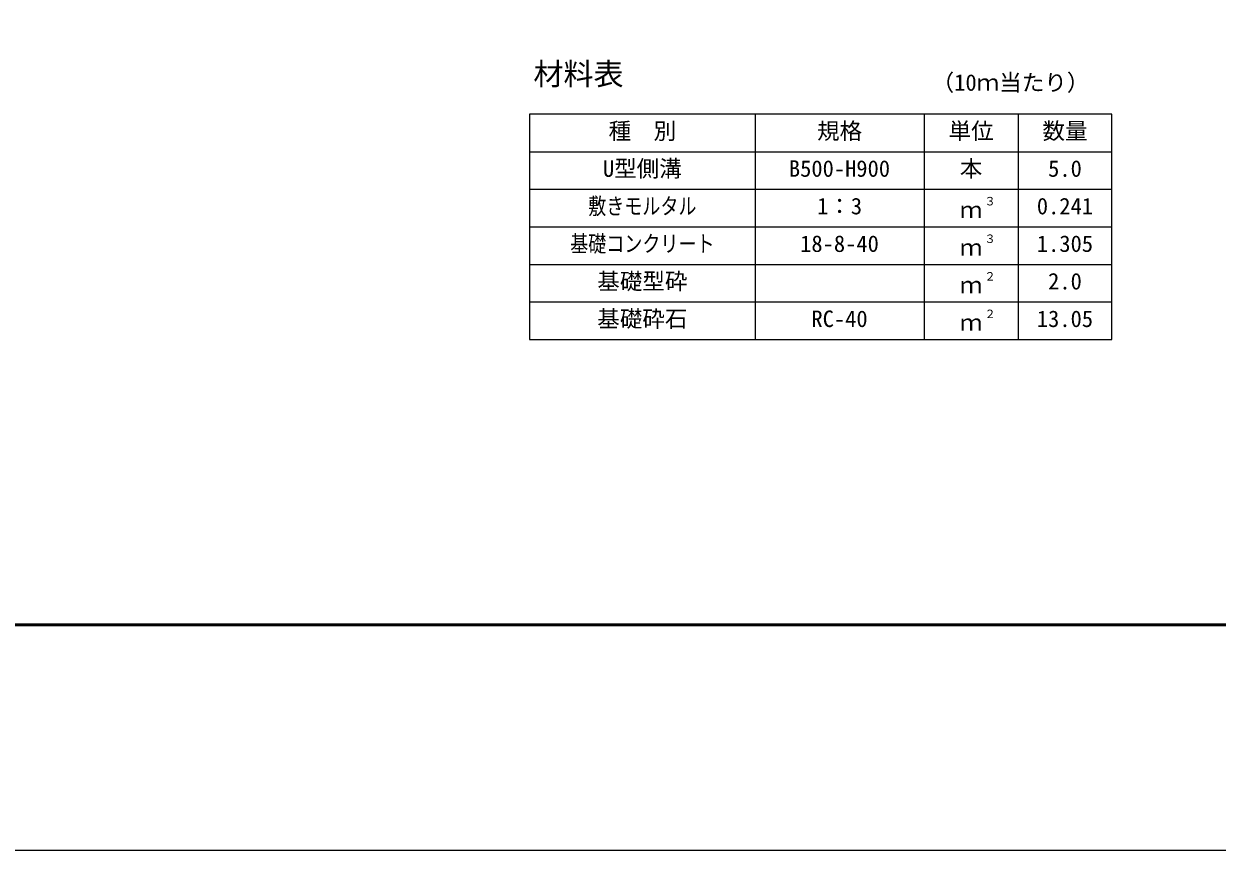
# Model space of a CAD drawing. Units: millimetres, scale not verified. Extents: x -25200 to 25200, y -8910 to 8910.
# Drawn here: x 11764 to 14940, y -8910 to -6710 of the extents above; entities that cross this region are included whole.
import ezdxf
from ezdxf.enums import TextEntityAlignment as Align

# ---------------------------------------------------------------- set-up
doc = ezdxf.new("R2010")
doc.units = ezdxf.units.MM
doc.header["$LTSCALE"] = 30
for name, color, linetype, lineweight in [('0-1_Defpoints', 5, 'Continuous', 25), ('0-3_HYO', 3, 'Continuous', 25), ('0-4_HYO2', 4, 'Continuous', 25), ('0-6_TXT', 7, 'Continuous', 25), ('0-7_WAKU', 3, 'Continuous', 25)]:
    doc.layers.add(name, color=color, linetype=linetype, lineweight=lineweight)
doc.styles.add('ＭＳ ゴシック', font='')
doc.styles.get('ＭＳ ゴシック').set_extended_font_data('MS Gothic')

msp = doc.modelspace()

# ---------------------------------------------------------------- linework, layer by layer
at = {"layer": '0-1_Defpoints'}
msp.add_lwpolyline([(0, -8910), (25200, -8910), (25200, 8910), (0, 8910)], close=True, dxfattribs=at)
at = {"layer": '0-3_HYO'}
for p, q in [((13709.78, -6950.64), (13709.78, -7550.64)), ((14159.78, -6950.64), (14159.78, -7550.64)), ((14409.78, -6950.64), (14409.78, -7550.64)), ((13109.78, -7050.64), (14659.78, -7050.64))]:
    msp.add_line(p, q, dxfattribs=at)
msp.add_lwpolyline([(13109.78, -7550.64), (14659.78, -7550.64), (14659.78, -6950.64), (13109.78, -6950.64)], close=True, dxfattribs=at)
at = {"layer": '0-4_HYO2'}
for p, q in [((13109.78, -7150.64), (14659.78, -7150.64)), ((13109.78, -7250.64), (14659.78, -7250.64)), ((13109.78, -7350.64), (14659.78, -7350.64)), ((13109.78, -7450.64), (14659.78, -7450.64))]:
    msp.add_line(p, q, dxfattribs=at)
at = {"layer": '0-7_WAKU', "lineweight": 50}
msp.add_lwpolyline([(600, -8310), (24600, -8310), (24600, 8310), (600, 8310)], close=True, dxfattribs=at)

# ---------------------------------------------------------------- texts
at = {"layer": '0-6_TXT', "style": 'ＭＳ ゴシック'}
for s, height, p in [('材料表', 58.65, (13119.78, -6890.64)), ('（10ｍ当たり）', 43.99, (14179.78, -6901.64)), ('種\u3000別', 43.99, (13319.78, -7030.64)), ('規格', 43.99, (13874.78, -7030.64)), ('単位', 43.99, (14224.78, -7030.64)), ('数量', 43.99, (14474.78, -7030.64)), ('U型側溝', 43.99, (13304.78, -7130.64)), ('B500-H900', 43.99, (13799.78, -7130.64)), ('本', 43.99, (14254.78, -7130.64)), ('5.0', 43.99, (14489.78, -7130.64)), ('1：3', 43.99, (13874.78, -7230.64)), ('３', 21.99, (14320.32, -7200.27)), ('0.241', 43.99, (14459.78, -7230.64)), ('ｍ', 43.99, (14254.78, -7240.64)), ('３', 21.99, (14320.32, -7300.27)), ('18-8-40', 43.99, (13829.78, -7330.64)), ('ｍ', 43.99, (14254.78, -7340.64)), ('1.305', 43.99, (14459.78, -7330.64)), ('基礎型砕', 43.99, (13289.78, -7430.64)), ('ｍ', 43.99, (14254.78, -7440.64)), ('２', 21.99, (14320.32, -7400.27)), ('2.0', 43.99, (14489.78, -7430.64)), ('基礎砕石', 43.99, (13289.78, -7530.64)), ('RC-40', 43.99, (13859.78, -7530.64)), ('ｍ', 43.99, (14254.78, -7540.64)), ('２', 21.99, (14320.32, -7500.27)), ('13.05', 43.99, (14459.78, -7530.64))]:
    msp.add_text(s, height=height, dxfattribs=at).set_placement(p, align=Align.BOTTOM_LEFT)
at = {"layer": '0-6_TXT', "style": 'ＭＳ ゴシック', "width": 0.8}
for s, p in [('敷きモルタル', (13265.78, -7230.64)), ('基礎コンクリート', (13217.78, -7330.64))]:
    msp.add_text(s, height=43.99, dxfattribs=at).set_placement(p, align=Align.BOTTOM_LEFT)

doc.saveas('drawing.dxf')
